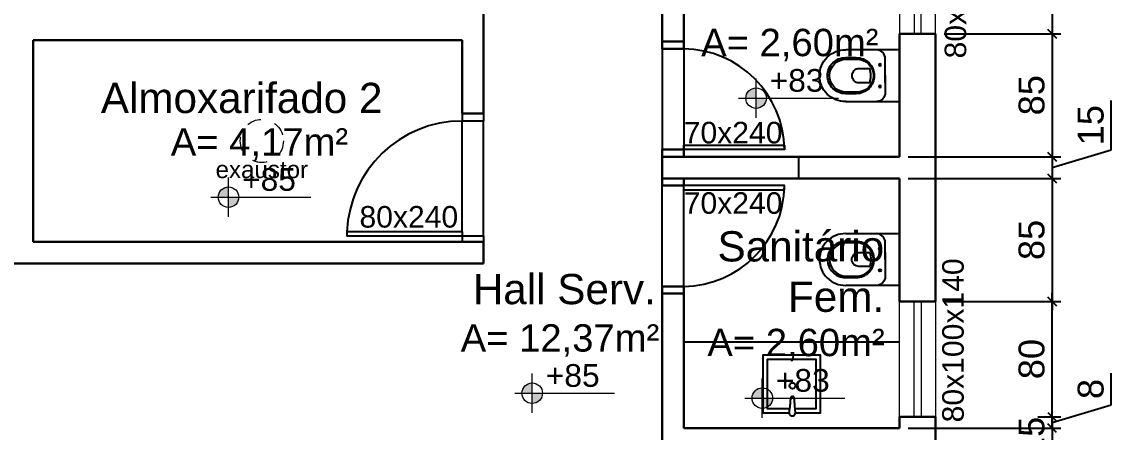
# Model space of a CAD drawing. Extents: x -165 to 197, y 154 to 653.
# Drawn here: x 125.63 to 133.2, y 480.4 to 483.25 of the extents above; entities that cross this region are included whole.
import ezdxf
from ezdxf.enums import TextEntityAlignment as Align

# ---------------------------------------------------------------- set-up
doc = ezdxf.new("R2010")
doc.units = 0
doc.header["$MEASUREMENT"] = 0
doc.header["$PDMODE"] = 3
doc.header["$PDSIZE"] = 0.1
doc.linetypes.add('DASHED', pattern=[15, 12, -3])
doc.linetypes.add('HIDDEN', pattern=[0.375, 0.25, -0.125])
doc.layers.get('0').update_dxf_attribs({"linetype": 'CONTINUOUS'})
doc.layers.get('DEFPOINTS').update_dxf_attribs({"linetype": 'CONTINUOUS'})
for name, color, linetype, lineweight in [('AIT-ESQUADRIA 34', 252, 'CONTINUOUS', 15), ('AIT-PAREDE', 4, 'CONTINUOUS', 30), ('construir', 1, 'CONTINUOUS', 25), ('COTA de NIVEL', 12, 'CONTINUOUS', 20), ('LAY-OUT', 251, 'CONTINUOUS', 25), ('LAYOUT', 251, 'CONTINUOUS', 25), ('projeção', 251, 'CONTINUOUS', 18), ('TEXTO-190', 190, 'CONTINUOUS', 20)]:
    doc.layers.add(name, color=color, linetype=linetype, lineweight=lineweight)
for name, color, linetype in [('AIT-PORTAS', 2, 'CONTINUOUS'), ('COTA', 1, 'CONTINUOUS'), ('TEXTO', 190, 'CONTINUOUS')]:
    doc.layers.add(name, color=color, linetype=linetype)
doc.styles.add('ARIAL', font='ARIAL.TTF', dxfattribs={"height": 0.18})
doc.styles.add('cota25', font='ARIAL.TTF', dxfattribs={"height": 0.06})
doc.dimstyles.new('Copy of ISO-25', dxfattribs={"dimtxt": 0.18, "dimasz": 0.06, "dimexe": 0.06, "dimexo": 0.06, "dimgap": 0.05, "dimtad": 1, "dimdec": 0, "dimlfac": 100, "dimdsep": 46, "dimtxsty": 'ARIAL', "dimblk1": 'OBLIQUE', "dimblk2": 'OBLIQUE', "dimsah": 1, "dimcen": 2.5, "dimdle": 0.06, "dimclrd": 256, "dimclre": 256, "dimclrt": 256, "dimadec": 0, "dimazin": 0, "dimtfac": 1, "dimtdec": 0, "dimtmove": 1, "dimatfit": 3, "dimldrblk": 'OBLIQUE', "dimfxl": 0, "dimtolj": 1, "dimtzin": 0, "dimlwd": -1, "dimlwe": -1, "dimarcsym": 0})

# ---------------------------------------------------------------- blocks, each defined once
blk = doc.blocks.new('P12_p')
for points in [[(0.18, -0.373), (0.18, -0.005, 0.414214), (0.175, 0), (-0.175, 0, 0.414214), (-0.18, -0.005), (-0.18, -0.373)], [(0, -0.1), (-0.1169, -0.1, 0.392054), (-0.18, -0.1585)], [(0, -0.1), (0.1169, -0.1, -0.392054), (0.18, -0.1585)], [(0.18, -0.3748, -0.417143), (0, -0.5566, -0.417143), (-0.18, -0.3748)]]:
    blk.add_lwpolyline(points, format="xyb")
for points in [[(-0.075, -0.1291, 1), (-0.075, -0.1441, 1)], [(0.075, -0.1291, 1), (0.075, -0.1441, 1)], [(0.1253, -0.3014), (0.1253, -0.3766, -0.414214), (0, -0.5018, -0.414214), (-0.1253, -0.3766), (-0.1253, -0.3014, -0.414214), (0, -0.1761, -0.414214)], [(0, -0.1822, -0.001847), (0.0009, -0.1822, -0.412019), (0.1153, -0.2974), (0.1153, -0.3716, -0.414112), (0, -0.4869, -0.414112), (-0.1153, -0.3716), (-0.1153, -0.2974, -0.412019), (-0.0009, -0.1822, -0.001847)], [(0, -0.1993, 0.08973), (-0.048, -0.208), (-0.048, -0.2841, 0.414214), (0, -0.3321, 0.414214), (0.048, -0.2841), (0.048, -0.208, 0.08973)]]:
    blk.add_lwpolyline(points, format="xyb", close=True)
at = {"linetype": 'DASHED', "ltscale": 0.24}
blk.add_lwpolyline([(0.048, -0.1), (0, -0.1)], dxfattribs=at)
blk = doc.blocks.new('_OBLIQUE')
at = {"color": 0, "linetype": 'ByBlock'}
blk.add_line((-0.5, -0.5), (0.5, 0.5), dxfattribs=at)
blk = doc.blocks.new('*D260')
at = {"layer": 'COTA'}
for p, q in [((132.7864, 484.0305), (132.7864, 483.1105)), ((132.0374, 483.9705), (132.8464, 483.9705)), ((132.0374, 483.1705), (132.8464, 483.1705))]:
    blk.add_line(p, q, dxfattribs=at)
at = {"layer": 'DEFPOINTS', "color": 0}
for p in [(131.9774, 483.9705), (131.9774, 483.1705), (132.7864, 483.1705)]:
    blk.add_point(p, dxfattribs=at)
at = {"layer": 'COTA', "xscale": 0.06, "yscale": 0.06, "zscale": 0.06}
for p, rotation in [((132.7864, 483.9705), 90), ((132.7864, 483.1705), 270)]:
    blk.add_blockref('_OBLIQUE', p, dxfattribs=dict(at, rotation=rotation))
at = {"layer": 'COTA', "insert": (132.6445, 483.5705), "char_height": 0.18, "attachment_point": 5, "rotation": 90, "style": 'ARIAL'}
blk.add_mtext('\\A1;80', dxfattribs=at)
blk = doc.blocks.new('*D261')
at = {"layer": 'COTA'}
for p, q in [((132.7864, 483.2305), (132.7864, 482.2557)), ((132.0374, 483.1705), (132.8464, 483.1705)), ((131.7874, 482.3157), (132.8464, 482.3157))]:
    blk.add_line(p, q, dxfattribs=at)
at = {"layer": 'DEFPOINTS', "color": 0}
for p in [(131.9774, 483.1705), (131.7274, 482.3157), (132.7864, 482.3157)]:
    blk.add_point(p, dxfattribs=at)
at = {"layer": 'COTA', "xscale": 0.06, "yscale": 0.06, "zscale": 0.06}
for p, rotation in [((132.7864, 483.1705), 90), ((132.7864, 482.3157), 270)]:
    blk.add_blockref('_OBLIQUE', p, dxfattribs=dict(at, rotation=rotation))
at = {"layer": 'COTA', "insert": (132.6445, 482.7431), "char_height": 0.18, "attachment_point": 5, "rotation": 90, "style": 'ARIAL'}
blk.add_mtext('\\A1;85', dxfattribs=at)
blk = doc.blocks.new('*D262')
at = {"layer": 'COTA'}
for p, q in [((133.1971, 482.3639), (133.1971, 482.7061)), ((131.7874, 482.3157), (132.8464, 482.3157)), ((132.7864, 482.3757), (132.7864, 482.1057)), ((132.7864, 482.2407), (133.1971, 482.3639)), ((131.7874, 482.1657), (132.8464, 482.1657))]:
    blk.add_line(p, q, dxfattribs=at)
at = {"layer": 'DEFPOINTS', "color": 0}
for p in [(131.7274, 482.3157), (131.7274, 482.1657), (132.7864, 482.1657)]:
    blk.add_point(p, dxfattribs=at)
at = {"layer": 'COTA', "xscale": 0.06, "yscale": 0.06, "zscale": 0.06}
for p, rotation in [((132.7864, 482.3157), 90), ((132.7864, 482.1657), 270)]:
    blk.add_blockref('_OBLIQUE', p, dxfattribs=dict(at, rotation=rotation))
at = {"layer": 'COTA', "insert": (133.0552, 482.535), "char_height": 0.18, "attachment_point": 5, "rotation": 90, "style": 'ARIAL'}
blk.add_mtext('\\A1;15', dxfattribs=at)
blk = doc.blocks.new('*D263')
at = {"layer": 'COTA'}
for p, q in [((131.7874, 482.1657), (132.8464, 482.1657)), ((132.7864, 482.2257), (132.7864, 481.2508)), ((132.0374, 481.3108), (132.8464, 481.3108))]:
    blk.add_line(p, q, dxfattribs=at)
at = {"layer": 'DEFPOINTS', "color": 0}
for p in [(131.7274, 482.1657), (131.9774, 481.3108), (132.7864, 481.3108)]:
    blk.add_point(p, dxfattribs=at)
at = {"layer": 'COTA', "xscale": 0.06, "yscale": 0.06, "zscale": 0.06}
for p, rotation in [((132.7864, 482.1657), 90), ((132.7864, 481.3108), 270)]:
    blk.add_blockref('_OBLIQUE', p, dxfattribs=dict(at, rotation=rotation))
at = {"layer": 'COTA', "insert": (132.6445, 481.7383), "char_height": 0.18, "attachment_point": 5, "rotation": 90, "style": 'ARIAL'}
blk.add_mtext('\\A1;85', dxfattribs=at)
blk = doc.blocks.new('*D264')
at = {"layer": 'COTA'}
for p, q in [((131.7874, 480.4303), (132.8464, 480.4303)), ((132.7864, 480.4903), (132.7864, 480.2203)), ((131.7874, 480.2803), (132.8464, 480.2803))]:
    blk.add_line(p, q, dxfattribs=at)
at = {"layer": 'DEFPOINTS', "color": 0}
for p in [(131.7274, 480.4303), (131.7274, 480.2803), (132.7864, 480.2803)]:
    blk.add_point(p, dxfattribs=at)
at = {"layer": 'COTA', "xscale": 0.06, "yscale": 0.06, "zscale": 0.06}
for p, rotation in [((132.7864, 480.4303), 90), ((132.7864, 480.2803), 270)]:
    blk.add_blockref('_OBLIQUE', p, dxfattribs=dict(at, rotation=rotation))
at = {"layer": 'COTA', "insert": (132.6445, 480.3703), "char_height": 0.18, "attachment_point": 5, "rotation": 90, "style": 'ARIAL'}
blk.add_mtext('\\A1;15', dxfattribs=at)
blk = doc.blocks.new('CUBA QUA. 40cm')
at = {"layer": 'LAY-OUT'}
for p, q in [((639.7425, 14.0068), (639.7427, 14.0087)), ((639.7426, 14.0049), (639.7425, 14.0068)), ((639.7427, 14.0087), (639.7427, 14.0087)), ((639.7433, 14.0016), (639.7431, 14.0023)), ((639.7432, 14.0114), (639.7434, 14.0121)), ((639.7443, 14.0144), (639.7449, 14.0153)), ((639.7462, 14.0169), (639.7463, 14.0171)), ((639.7476, 14.0179), (639.7476, 14.0179)), ((639.7519, 14.0179), (639.7526, 14.0175)), ((639.7526, 14.0175), (639.7539, 14.0168)), ((639.7539, 14.0168), (639.7544, 14.0166)), ((639.7544, 14.0166), (639.7547, 14.0168)), ((639.7557, 14.0175), (639.7557, 14.0175)), ((639.7578, 14.0181), (639.7585, 14.0182)), ((639.7609, 14.0185), (639.7632, 14.0185)), ((639.7632, 14.0185), (639.7686, 14.0188)), ((639.7686, 14.0188), (639.7756, 14.0192)), ((639.7756, 14.0192), (639.7842, 14.0198)), ((639.7842, 14.0198), (639.7918, 14.0204)), ((639.7918, 14.0204), (639.8023, 14.0213)), ((639.8023, 14.0213), (639.8146, 14.0224)), ((639.8146, 14.0224), (639.8278, 14.0237)), ((639.8278, 14.0237), (639.8372, 14.0248)), ((639.8372, 14.0248), (639.848, 14.0262)), ((639.848, 14.0262), (639.8562, 14.0274)), ((639.7447, 13.9984), (639.7442, 13.9993)), ((639.7462, 13.9966), (639.746, 13.9968)), ((639.7474, 13.9958), (639.7474, 13.9958)), ((639.7524, 13.9961), (639.7517, 13.9957)), ((639.7537, 13.9968), (639.7524, 13.9961)), ((639.7543, 13.9969), (639.7537, 13.9968)), ((639.7555, 13.9961), (639.7543, 13.9969)), ((639.7555, 13.9961), (639.7555, 13.9961)), ((639.7583, 13.9953), (639.7576, 13.9954)), ((639.763, 13.9949), (639.7607, 13.995)), ((639.7684, 13.9945), (639.763, 13.9949)), ((639.7754, 13.994), (639.7684, 13.9945)), ((639.784, 13.9933), (639.7754, 13.994)), ((639.7916, 13.9926), (639.784, 13.9933)), ((639.802, 13.9916), (639.7916, 13.9926)), ((639.8143, 13.9903), (639.802, 13.9916)), ((639.8275, 13.9887), (639.8143, 13.9903)), ((639.8369, 13.9875), (639.8275, 13.9887)), ((639.8476, 13.9859), (639.8369, 13.9875)), ((639.8564, 13.9845), (639.8476, 13.9859))]:
    blk.add_line(p, q, dxfattribs=at)
for points in [[(639.8563, 14.0274), (639.8563, 14.2018), (639.4563, 14.2018), (639.4563, 13.8018), (639.8563, 13.8018), (639.8563, 13.9845)], [(639.8263, 14.0236), (639.8263, 14.1718), (639.4863, 14.1718), (639.4863, 13.8318), (639.8263, 13.8318), (639.8263, 13.9888)]]:
    blk.add_lwpolyline(points, dxfattribs=at)
blk.add_circle((639.6682, 14.0077), 0.0209, dxfattribs=at)
for centre, radius, start, end in [((639.7573, 14.0061), 0.0147, 184.62764, 195.00598), ((639.7576, 14.0073), 0.015, 164.18058, 174.45523), ((639.7574, 14.0054), 0.0146, 195.01897, 199.99953), ((639.7574, 14.0081), 0.0146, 159.1807, 164.19722), ((639.7503, 14.0108), 0.00701, 148.7578, 159.17951), ((639.751, 14.0116), 0.00716, 132.48812, 148.7917), ((639.75, 14.013), 0.00548, 116.48467, 132.48053), ((639.7497, 14.0136), 0.00479, 98.64037, 116.47045), ((639.7497, 14.0138), 0.00461, 80.10718, 98.64086), ((639.7497, 14.0136), 0.00487, 62.55295, 80.11509), ((640.1204, 13.4671), 0.6603, 123.53093, 123.63565), ((639.7573, 14.0151), 0.00289, 102.05536, 123.56238), ((639.761, 13.9977), 0.0207, 99.01678, 102.05604), ((639.7616, 13.9985), 0.0199, 91.9728, 99.01999), ((639.8562, 14.0059), 0.0215, 270, 90), ((639.7501, 14.0028), 0.00687, 200.00084, 210.57664), ((639.7508, 14.0019), 0.00701, 210.53694, 227.05816), ((639.7499, 14.0007), 0.00554, 227.03836, 242.82981), ((639.7497, 14.0002), 0.00495, 242.82463, 260.11392), ((639.7496, 13.9998), 0.00454, 260.11433, 278.94011), ((639.7496, 14.0002), 0.00495, 278.94315, 296.22718), ((639.7572, 13.9985), 0.00293, 235.79253, 256.99756), ((639.7612, 14.0158), 0.0207, 256.9984, 260.03766), ((639.7617, 14.0146), 0.0196, 260.03463, 267.19225)]:
    blk.add_arc(centre, radius, start, end, dxfattribs=at)
blk = doc.blocks.new('*D319')
at = {"layer": 'construir'}
for p, q in [((132.7864, 480.4508), (132.7864, 481.3708)), ((132.6864, 481.3108), (132.8464, 481.3108)), ((132.6864, 480.5108), (132.8464, 480.5108))]:
    blk.add_line(p, q, dxfattribs=at)
at = {"layer": 'DEFPOINTS', "color": 0}
for p in [(131.9774, 481.3108), (132.7864, 481.3108), (131.9774, 480.5108)]:
    blk.add_point(p, dxfattribs=at)
at = {"layer": 'construir', "xscale": 0.06, "yscale": 0.06, "zscale": 0.06}
for p, rotation in [((132.7864, 481.3108), 90), ((132.7864, 480.5108), 270)]:
    blk.add_blockref('_OBLIQUE', p, dxfattribs=dict(at, rotation=rotation))
at = {"layer": 'construir', "insert": (132.6445, 480.9108), "char_height": 0.18, "attachment_point": 5, "rotation": 90, "style": 'ARIAL'}
blk.add_mtext('\\A1;80', dxfattribs=at)
blk = doc.blocks.new('*D320')
at = {"layer": 'construir'}
for p, q in [((133.1971, 480.5938), (133.1971, 480.8124)), ((132.7864, 480.4706), (133.1971, 480.5938)), ((132.7864, 480.5108), (132.7864, 480.5708)), ((132.6864, 480.5108), (132.8464, 480.5108)), ((132.7864, 480.4303), (132.7864, 480.5108)), ((132.7864, 480.4303), (132.7864, 480.5108)), ((132.6864, 480.4303), (132.8464, 480.4303)), ((132.7864, 480.4303), (132.7864, 480.3703))]:
    blk.add_line(p, q, dxfattribs=at)
at = {"layer": 'DEFPOINTS', "color": 0}
for p in [(131.7274, 480.5108), (132.7864, 480.5108), (131.7274, 480.4303)]:
    blk.add_point(p, dxfattribs=at)
at = {"layer": 'construir', "xscale": 0.06, "yscale": 0.06, "zscale": 0.06}
for p, rotation in [((132.7864, 480.5108), 270), ((132.7864, 480.4303), 90)]:
    blk.add_blockref('_OBLIQUE', p, dxfattribs=dict(at, rotation=rotation))
at = {"layer": 'construir', "insert": (133.0552, 480.7031), "char_height": 0.18, "attachment_point": 5, "rotation": 90, "style": 'ARIAL'}
blk.add_mtext('\\A1;8', dxfattribs=at)

msp = doc.modelspace()

# ---------------------------------------------------------------- hatches: boundary and pattern name
at = {"layer": 'COTA de NIVEL', "linetype": 'Continuous'}
h = msp.add_hatch(color=256, dxfattribs=at)
h.paths.add_polyline_path([(130.7302, 482.723), (130.7302, 482.7943, 0.414214), (130.6589, 482.723)])
h.paths.add_polyline_path([(130.7302, 482.723), (130.7302, 482.6517, 0.414214), (130.8016, 482.723)])
h = msp.add_hatch(color=256, dxfattribs=at)
h.paths.add_polyline_path([(127.065, 482.035), (127.065, 482.1063, 0.414214), (126.9937, 482.035)])
h.paths.add_polyline_path([(127.065, 482.035), (127.065, 481.9637, 0.414214), (127.1363, 482.035)])
h = msp.add_hatch(color=256, dxfattribs=at)
h.paths.add_polyline_path([(129.1749, 480.6735), (129.1749, 480.7448, 0.414214), (129.1036, 480.6735)])
h.paths.add_polyline_path([(129.1749, 480.6735), (129.1749, 480.6022, 0.414214), (129.2462, 480.6735)])
h = msp.add_hatch(color=256, dxfattribs=at)
h.paths.add_polyline_path([(130.7732, 480.6397), (130.7732, 480.711, 0.414214), (130.7019, 480.6397)])
h.paths.add_polyline_path([(130.7732, 480.6397), (130.7732, 480.5684, 0.414214), (130.8445, 480.6397)])

# ---------------------------------------------------------------- linework, layer by layer
at = {"layer": 'AIT-ESQUADRIA 34', "color": 9}
for p, q in [((131.7274, 483.9705), (131.7274, 483.1705)), ((131.8274, 483.9705), (131.8274, 483.1705)), ((131.8774, 483.1705), (131.8774, 483.9705)), ((131.9774, 483.1705), (131.9774, 483.9705)), ((131.7274, 480.5108), (131.7274, 481.3108)), ((131.8274, 480.5108), (131.8274, 481.3108)), ((131.8774, 481.3108), (131.8774, 480.5108)), ((131.9774, 481.3108), (131.9774, 480.5108))]:
    msp.add_line(p, q, dxfattribs=at)
at = {"layer": 'AIT-PAREDE'}
for p, q in [((130.0774, 484.051), (130.0774, 483.0657)), ((130.2274, 484.051), (130.2274, 483.0657)), ((128.8374, 483.3241), (128.8374, 482.6152)), ((131.7274, 483.1705), (131.7274, 482.3157)), ((131.7274, 483.1705), (131.9774, 483.1705)), ((131.9774, 483.1705), (131.9774, 481.3108)), ((125.7074, 483.1257), (125.7074, 481.7257)), ((125.7074, 483.1257), (128.6874, 483.1257)), ((128.6874, 483.1257), (128.6874, 482.6152)), ((130.2274, 483.1157), (130.0774, 483.1157)), ((130.2274, 483.0657), (130.0774, 483.0657)), ((128.6874, 482.6152), (128.8374, 482.6152)), ((130.2274, 482.3957), (130.2274, 482.3157)), ((130.0774, 482.3657), (130.0774, 482.1157)), ((130.2274, 482.3657), (130.0774, 482.3657)), ((130.2274, 482.3157), (130.0774, 482.3157)), ((130.2274, 482.3157), (131.7274, 482.3157)), ((130.2274, 482.1657), (130.0774, 482.1657)), ((130.2274, 482.1657), (130.2274, 482.1157)), ((130.2274, 482.1657), (131.7274, 482.1657)), ((130.2274, 482.1157), (130.2274, 482.1657)), ((131.0274, 482.1657), (131.7274, 482.1657)), ((131.7274, 482.1657), (131.7274, 481.3108)), ((130.2274, 482.1157), (130.0774, 482.1157)), ((125.7074, 481.7257), (128.8374, 481.7257)), ((128.8374, 481.7257), (128.8374, 481.5757)), ((125.5574, 481.5757), (128.8374, 481.5757)), ((130.0774, 481.4157), (130.0774, 480.6757)), ((130.2274, 481.4157), (130.0774, 481.4157)), ((130.2274, 481.4157), (130.2274, 480.8257)), ((130.2274, 481.3657), (130.0774, 481.3657)), ((131.7274, 481.3108), (131.9774, 481.3108)), ((130.2274, 480.8857), (130.2274, 480.8257)), ((130.2274, 480.8257), (130.2274, 480.4303)), ((130.0774, 480.6757), (130.0774, 480.2303)), ((131.7274, 480.5108), (131.7274, 480.4303)), ((131.7274, 480.5108), (131.9774, 480.5108)), ((131.9774, 480.5108), (131.9774, 480.2303)), ((130.2274, 480.4303), (131.7274, 480.4303))]:
    msp.add_line(p, q, dxfattribs=at)
at = {"layer": 'AIT-PORTAS', "color": 9}
for p, q in [((130.0774, 483.0657), (130.0774, 482.3657)), ((130.2274, 483.0657), (130.2274, 482.3957)), ((128.6874, 482.6152), (128.6874, 482.5652)), ((128.8374, 482.6152), (128.8374, 482.5652)), ((128.6874, 482.5652), (128.8374, 482.5652)), ((128.6874, 481.7937), (128.6874, 482.5637)), ((128.8374, 482.5902), (128.8374, 482.5652)), ((128.8374, 481.7637), (128.8374, 482.5637)), ((130.0774, 481.4157), (130.0774, 482.1157)), ((130.2274, 481.4157), (130.2274, 482.1157)), ((128.6874, 481.7937), (127.8874, 481.7937)), ((127.8874, 481.7937), (127.8874, 481.7637)), ((128.6874, 481.7937), (128.6874, 481.7257)), ((128.6874, 481.7937), (128.6874, 481.7637)), ((128.6874, 481.7937), (128.6874, 481.7257)), ((128.8374, 481.7637), (127.8874, 481.7637)), ((128.8374, 481.7637), (128.8374, 481.7257)), ((128.8374, 481.7637), (128.8374, 481.7257))]:
    msp.add_line(p, q, dxfattribs=at)
msp.add_lwpolyline([(130.9274, 482.3957), (130.9274, 482.3657), (130.2274, 482.3657), (130.2274, 482.3957)], close=True, dxfattribs=at)
msp.add_lwpolyline([(130.2274, 482.0857), (130.9274, 482.0857), (130.9274, 482.1157), (130.2274, 482.1157)], dxfattribs=at)
for centre, radius, start, end in [((130.2193, 482.3576), 0.7081, 0.65376, 89.34624), ((128.6874, 481.7637), 0.8, 90, 177.8509), ((130.2193, 482.1238), 0.7081, 270.65376, 359.34624)]:
    msp.add_arc(centre, radius, start, end, dxfattribs=at)
at = {"layer": 'construir'}
msp.add_line((131.0274, 482.1657), (131.0274, 482.3157), dxfattribs=at)
at = {"layer": 'COTA de NIVEL', "linetype": 'Continuous'}
for p, q in [((130.7277, 482.8597, -823.4677), (130.7277, 482.5863, -823.4677)), ((130.6083, 482.723, -823.4677), (131.303, 482.723, -823.4677)), ((127.0624, 482.1717, -823.4677), (127.0624, 481.8983, -823.4677)), ((126.943, 482.035, -823.4677), (127.6377, 482.035, -823.4677)), ((129.1724, 480.8102, -823.4677), (129.1724, 480.5368, -823.4677)), ((130.7706, 480.7764, -823.4677), (130.7706, 480.503, -823.4677)), ((129.053, 480.6735, -823.4677), (129.7476, 480.6735, -823.4677)), ((130.6512, 480.6397, -823.4677), (131.3459, 480.6397, -823.4677))]:
    msp.add_line(p, q, dxfattribs=at)
for centre in [(130.7302, 482.723, -823.4677), (127.065, 482.035, -823.4677), (129.1749, 480.6735, -823.4677), (130.7732, 480.6397, -823.4677)]:
    msp.add_circle(centre, 0.0713, dxfattribs=at)
at = {"layer": 'LAYOUT', "lineweight": -2, "ltscale": 0.01}
msp.add_line((130.2274, 481.0303), (131.7274, 481.0303), dxfattribs=at)
at = {"layer": 'projeção', "linetype": 'HIDDEN', "ltscale": 0.3}
msp.add_circle((127.2965, 482.4257), 0.15, dxfattribs=at)

# ---------------------------------------------------------------- block references
at = {"layer": 'LAYOUT', "lineweight": -2, "ltscale": 0.01, "rotation": 270}
for name, p in [('P12_p', (131.7274, 482.8791)), ('CUBA QUA. 40cm', (116.9756, 1120.3938))]:
    msp.add_blockref(name, p, dxfattribs=at)
at = {"layer": 'LAYOUT', "lineweight": -2, "ltscale": 0.01, "xscale": -1, "rotation": 270}
msp.add_blockref('P12_p', (131.7274, 481.6023), dxfattribs=at)

# ---------------------------------------------------------------- texts
at = {"layer": 'COTA de NIVEL', "linetype": 'Continuous', "style": 'ARIAL'}
for s, p in [('+83', (131.1985, 482.9252)), ('+85', (127.5332, 482.2372)), ('+85', (129.6432, 480.8757)), ('+83', (131.2414, 480.8419))]:
    msp.add_text(s, height=0.1578, dxfattribs=at).set_placement(p, align=Align.TOP_RIGHT)
at = {"layer": 'TEXTO', "style": 'ARIAL'}
for p in [(132.0401, 484.138), (132.0228, 481.6104)]:
    msp.add_text('80x100x140', height=0.14967, rotation=90, dxfattribs=at).set_placement(p, align=Align.TOP_RIGHT)
for s, p in [('70x240', (130.9133, 482.5583)), ('70x240', (130.9133, 482.0694)), ('80x240', (128.6607, 481.9736))]:
    msp.add_text(s, height=0.14967, dxfattribs=at).set_placement(p, align=Align.TOP_RIGHT)
at = {"layer": 'TEXTO', "char_height": 0.19, "width": 8.597912, "attachment_point": 3, "style": 'ARIAL'}
for s, insert in [('{\\fArial|b0|i0|c238|p34;A= }2{\\fArial|b0|i0|c238|p34;,}60{\\fArial|b0|i0|c238|p34;m²}', (131.5803, 483.2044, -823.4677)), ('{\\fArial|b0|i0|c238|p34;A= }4{\\fArial|b0|i0|c238|p34;,}17{\\fArial|b0|i0|c238|p34;m²}', (127.8959, 482.5143, -823.4677)), ('{\\fArial|b0|i0|c238|p34;A= }12{\\fArial|b0|i0|c186|p34;,}37{\\fArial|b0|i0|c238|p34;m²}', (130.0575, 481.1528, -823.4677)), ('{\\fArial|b0|i0|c238|p34;A= }2{\\fArial|b0|i0|c238|p34;,}60{\\fArial|b0|i0|c238|p34;m²}', (131.6233, 481.1211, -823.4677))]:
    msp.add_mtext(s, dxfattribs=dict(at, insert=insert))
at = {"layer": 'TEXTO-190', "char_height": 0.21, "attachment_point": 9, "style": 'cota25'}
for s, insert in [('{\\fArial|b0|i0|c186|p34;Almoxarifado} 2', (128.1346, 482.6164)), ('Sanitário \\PFem.', (131.6198, 481.2357)), ('Hall Serv.', (130.0336, 481.2891))]:
    msp.add_mtext(s, dxfattribs=dict(at, insert=insert))
at = {"layer": 'TEXTO-190', "insert": (127.618, 482.2876), "char_height": 0.12, "attachment_point": 3, "rotation": 0.00382, "style": 'cota25'}
msp.add_mtext('exaustor', dxfattribs=at)

# ---------------------------------------------------------------- dimensions: what is measured, and where the dimension line sits
at = {"layer": 'construir'}
for base, p1, p2, picture, middle in [((132.7864, 481.3108), (131.9774, 480.5108), (131.9774, 481.3108), '*D319', (132.6445, 480.9108)), ((132.7864, 480.5108), (131.7274, 480.4303), (131.7274, 480.5108), '*D320', (133.0552, 480.6438))]:
    dim = msp.add_linear_dim(base=base, p1=p1, p2=p2, angle=90, dimstyle='Copy of ISO-25', override={"dimfxl": 0.1, "dimfxlon": 1}, dxfattribs=at)
    dim.commit()
    dim.dimension.update_dxf_attribs({"geometry": picture, "text_midpoint": middle})
at = {"layer": 'COTA'}
for base, p1, p2, picture, middle in [((132.7864, 483.1705), (131.9774, 483.9705), (131.9774, 483.1705), '*D260', (132.6445, 483.5705)), ((132.7864, 482.3157), (131.9774, 483.1705), (131.7274, 482.3157), '*D261', (132.6445, 482.7431)), ((132.7864, 482.1657), (131.7274, 482.3157), (131.7274, 482.1657), '*D262', (133.0552, 482.4139)), ((132.7864, 481.3108), (131.7274, 482.1657), (131.9774, 481.3108), '*D263', (132.6445, 481.7383))]:
    dim = msp.add_linear_dim(base=base, p1=p1, p2=p2, angle=90, dimstyle='Copy of ISO-25', dxfattribs=at)
    dim.commit()
    dim.dimension.update_dxf_attribs({"geometry": picture, "text_midpoint": middle})
dim = msp.add_linear_dim(base=(132.7864, 480.2803), p1=(131.7274, 480.4303), p2=(131.7274, 480.2803), angle=90, dimstyle='Copy of ISO-25', dxfattribs=at)
dim.commit()
dim.dimension.update_dxf_attribs({"geometry": '*D264', "text_midpoint": (132.7864, 480.3703), "dimtype": 160})

doc.saveas('drawing.dxf')
